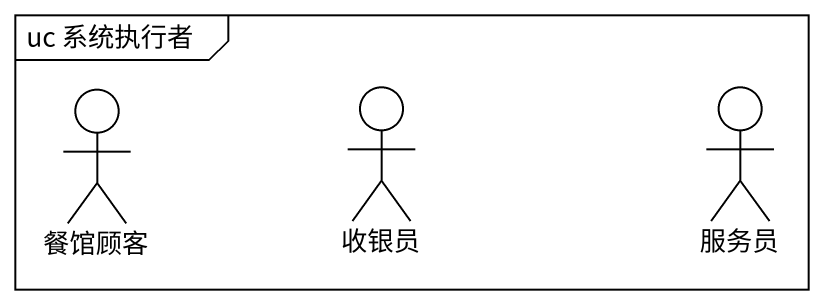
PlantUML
@startuml
mainframe uc 系统执行者
actor 餐馆顾客
actor 收银员
actor 服务员
@enduml
